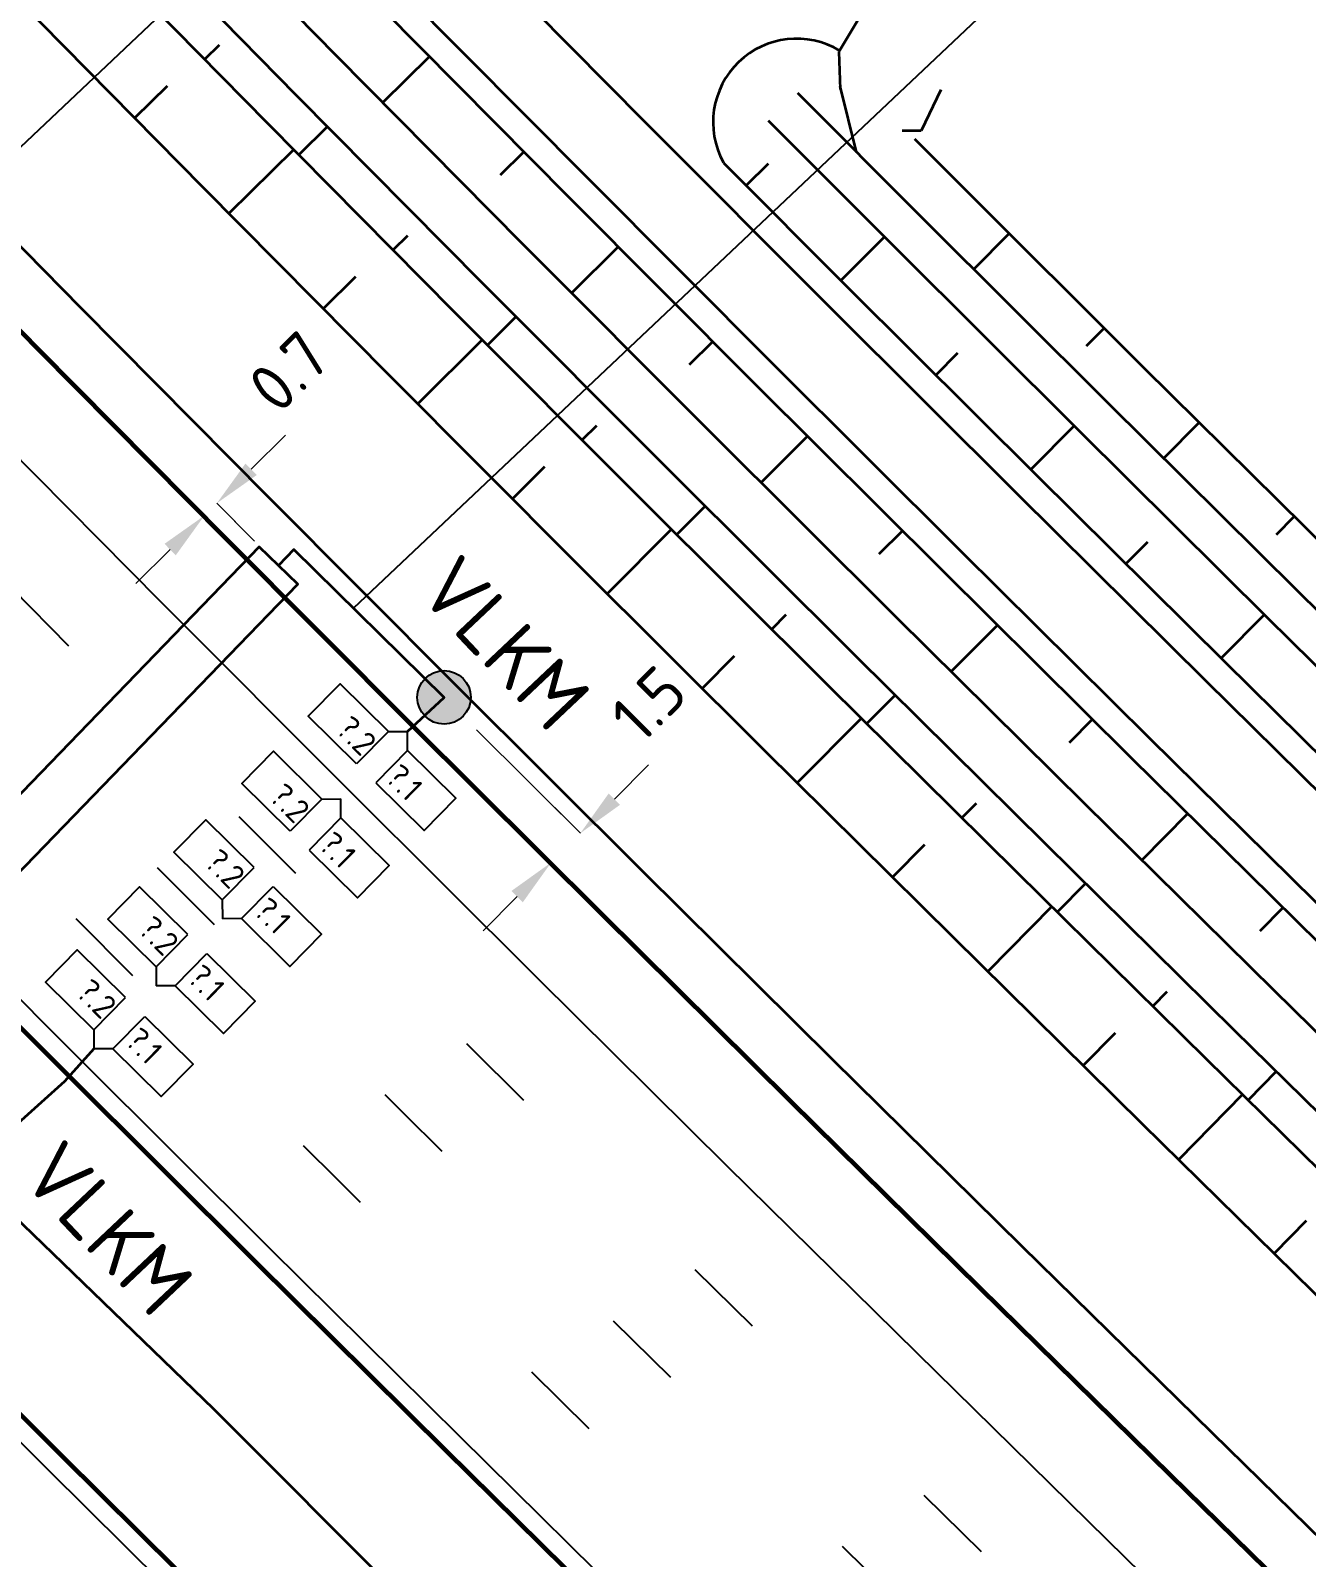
# Model space of a CAD drawing. Header units: metres. Extents: x 134219 to 139178, y 438661 to 444352.
# Drawn here: x 137011.4 to 137059, y 440710.2 to 440767.2 of the extents above; entities that cross this region are included whole.
import ezdxf
from ezdxf.enums import TextEntityAlignment as Align

# ---------------------------------------------------------------- set-up
doc = ezdxf.new("R2010")
doc.units = ezdxf.units.M
doc.linetypes.add('13strp', pattern=[4, 1, -3])
doc.linetypes.add('39strp', pattern=[12, 3, -9])
doc.layers.get('DEFPOINTS').update_dxf_attribs({"color": 193})
for name, color, linetype, lineweight in [('N-WE-KL-ET_HULPSTUK_MOF-S', 10, 'Continuous', 25), ('N-WE-KL-ET_LS_HULPSTUK_MOF-T18', 10, 'Continuous', 18), ('N-WE-KL-ET_LS_HULPSTUK_MOF-T25', 7, 'Continuous', 25), ('N-WE-KL-ET_LS_OV_KABEL-G', 10, 'KL-LS-OV-N', 35), ('N-WE-KL-ET_LS_OV_KABEL-M', 7, 'Continuous', 18), ('N-WE-KL-ET_MANTELBUIS-G', 10, 'Continuous', 35), ('N-WE-KL-MONITORING-T18', 1, 'Continuous', 25), ('N-WE-VW-VS-S', 160, 'Continuous', 25), ('N-WE-VW-VS-T18', 10, 'Continuous', 18), ('N-WE-VW-VS-T25', 7, 'Continuous', 25), ('Utd-ondergr-nw', 8, '13strp', 35), ('X-XX-AL-AANPIJLING-S', 7, 'Continuous', 25)]:
    doc.layers.add(name, color=color, linetype=linetype, lineweight=lineweight)
doc.layers.add('N-WE-KL-MONITORING-T25', color=2, linetype='Continuous')
doc.layers.add('Utd-weg-nw', color=8, linetype='Continuous')
doc.styles.add('ISO18', font='NLCS-ISO.ttf')
doc.styles.add('ISO25', font='NLCS-ISO.ttf')
doc.styles.add('NLCS-ISO', font='NLCS-ISO.ttf')
doc.styles.add('NLCS_18', font='NLCS-ISO.ttf', dxfattribs={"height": 1.8})
doc.linetypes.add('KL-LS-OV-N', pattern='A,4,-1,[103,NLCS.SHX,S=0.75,R=0,X=0,Y=0],-1,4,-1.5,["0V",Standard,S=1,R=0,X=0,Y=-0.5],-3', length=14.5)
doc.dimstyles.new('NLCS_t18_pijl_Dimension_l3_h1', dxfattribs={"dimtxt": 1.8, "dimasz": 1.8, "dimexe": 2, "dimexo": 2, "dimgap": 0.7, "dimtad": 1, "dimdec": 1, "dimzin": 0, "dimdsep": 46, "dimtxsty": 'NLCS_18', "dimcen": 2.5, "dimdle": 2, "dimclrd": 256, "dimclre": 256, "dimclrt": 256, "dimadec": 1, "dimazin": 0, "dimtfac": 1, "dimtdec": 1, "dimtofl": 0, "dimtmove": 1, "dimatfit": 0, "dimfxl": 0, "dimtolj": 1, "dimtzin": 0, "dimlwd": 18, "dimlwe": 18, "dimarcsym": 0})

# ---------------------------------------------------------------- blocks, each defined once
blk = doc.blocks.new('SVW-TDI_HULP_DETECTIELUS-SO')
blk.add_line((0.5, 0.5), (0, 0))
at = {"color": 0, "linetype": 'ByBlock'}
blk.add_lwpolyline([(0.5, 2.192), (3.038, 2.192), (3.038, 0.5), (0.5, 0.5)], close=True, dxfattribs=at)
at = {"layer": 'N-WE-VW-VS-T18', "linetype": 'ByBlock', "style": 'NLCS-ISO', "flags": 1}
for tag, p in [('OMSCHRIJVING_LEGENDA', (7.741, -6.192)), ('NABIJ_PORTAAL', (7.741, -9.976)), ('LOCATIE', (7.741, -13.761)), ('RIJSTROKEN', (7.741, -17.545)), ('OVERIGE_OPMERKING(EN)_1', (7.741, -21.33)), ('OVERIGE_OPMERKING(EN)_2', (7.741, -25.114))]:
    blk.add_attdef(tag, p, '', height=1.8, dxfattribs=at)
at = {"layer": 'N-WE-VW-VS-T25', "linetype": 'ByBlock', "style": 'NLCS-ISO'}
blk.add_attdef('LUSNUMMER', text='', height=1.8, dxfattribs=at).set_placement((2.264, 1.346), align=Align.MIDDLE)
blk = doc.blocks.new('SKL-ET_HULP_VERGROTELUSKOPPELMOF-SO')
at = {"ltscale": 10}
h = blk.add_hatch(color=256, dxfattribs=at)
edge = h.paths.add_edge_path()
edge.add_arc((0, 0), 1, 0, 360)
blk.add_circle((0, 0), 1)
at = {"layer": 'N-WE-KL-ET_LS_HULPSTUK_MOF-T18', "style": 'NLCS-ISO', "flags": 1}
for tag, p in [('OMSCHRIJVING_LEGENDA', (0, -8.431)), ('CONSTRUCTIENUMMER', (0, -12.215)), ('LOCATIE', (0, -16)), ('AANTAL_LUSPAREN', (0, -19.784)), ('POSITIE_X', (0, -23.569)), ('POSITIE_Y', (0, -27.353)), ('OVERIGE_OPMERKING(EN)_1', (0, -31.138)), ('OVERIGE_OPMERKING(EN)_2', (0, -34.922))]:
    blk.add_attdef(tag, p, '', height=1.8, dxfattribs=at)
at = {"layer": 'N-WE-KL-ET_LS_HULPSTUK_MOF-T25', "style": 'NLCS-ISO'}
blk.add_attdef('SOORT_MOF', (0, 2.715), '', height=2.25, dxfattribs=at)
blk = doc.blocks.new('*D427')
at = {"layer": 'DEFPOINTS', "color": 0, "transparency": 16777216}
for p in [(137018.333, 440749.587), (137018.333, 440749.587), (137017.866, 440749.124)]:
    blk.add_point(p, dxfattribs=at)
at = {"layer": 'N-WE-KL-ET_LS_OV_KABEL-M', "linetype": 'Continuous', "lineweight": 18, "transparency": 16777216}
for p, q in [((137019.612, 440750.854), (137020.891, 440752.121)), ((137016.588, 440747.857), (137015.309, 440746.59))]:
    blk.add_line(p, q, dxfattribs=at)
at = {"layer": 'N-WE-KL-ET_LS_OV_KABEL-M', "lineweight": 18, "transparency": 16777216}
for p, q in [((137018.333, 440749.587), (137019.741, 440748.166)), ((137017.866, 440749.124), (137019.274, 440747.703))]:
    blk.add_line(p, q, dxfattribs=at)
at = {"layer": 'N-WE-KL-ET_LS_OV_KABEL-M', "transparency": 16777216}
for points in [[(137019.401, 440751.067), (137019.823, 440750.64), (137018.333, 440749.587)], [(137016.377, 440748.07), (137016.799, 440747.644), (137017.866, 440749.124)]]:
    blk.add_solid(points, dxfattribs=at)
at = {"layer": 'N-WE-KL-ET_LS_OV_KABEL-M', "transparency": 16777216, "insert": (137021.015, 440754.496), "char_height": 1.8, "attachment_point": 5, "rotation": 44.7378, "style": 'NLCS_18'}
blk.add_mtext('\\A1;0.7', dxfattribs=at)
blk = doc.blocks.new('*D428')
at = {"layer": 'DEFPOINTS', "color": 0, "transparency": 16777216}
for p in [(137031.902, 440737.265), (137031.902, 440737.265), (137030.812, 440736.172)]:
    blk.add_point(p, dxfattribs=at)
at = {"layer": 'N-WE-KL-ET_LS_OV_KABEL-M', "linetype": 'Continuous', "lineweight": 18, "transparency": 16777216}
for p, q in [((137033.173, 440738.539), (137034.444, 440739.814)), ((137029.541, 440734.897), (137028.27, 440733.623))]:
    blk.add_line(p, q, dxfattribs=at)
at = {"layer": 'N-WE-KL-ET_LS_OV_KABEL-M', "lineweight": 18, "transparency": 16777216}
for p, q in [((137031.902, 440737.265), (137030.486, 440738.677)), ((137030.812, 440736.172), (137029.396, 440737.584))]:
    blk.add_line(p, q, dxfattribs=at)
at = {"layer": 'N-WE-KL-ET_LS_OV_KABEL-M', "transparency": 16777216}
for points in [[(137032.96, 440738.751), (137033.385, 440738.327), (137031.902, 440737.265)], [(137029.329, 440735.109), (137029.753, 440734.686), (137030.812, 440736.172)]]:
    blk.add_solid(points, dxfattribs=at)
at = {"layer": 'N-WE-KL-ET_LS_OV_KABEL-M', "transparency": 16777216, "insert": (137034.453, 440742.089), "char_height": 1.8, "attachment_point": 5, "rotation": 45.0799, "style": 'NLCS_18'}
blk.add_mtext('\\A1;1.5', dxfattribs=at)

msp = doc.modelspace()

# ---------------------------------------------------------------- linework, layer by layer
at = {"layer": 'N-WE-KL-ET_LS_OV_KABEL-G', "flags": 128}
for points, elevation in [([(136819.35, 440950.585), (136821.051, 440948.586), (136828.879, 440937.153), (136829.922, 440933.795), (136852.166, 440902.79), (136863.019, 440888.623), (136874.244, 440874.129), (136890.364, 440853.926), (136896.642, 440846.249), (136905.727, 440835.285), (136923.844, 440814.259), (136934.514, 440801.848), (136935.382, 440801.406), (136936.753, 440799.318), (136946.53, 440788.777), (136967.513, 440766.36), (136977.991, 440755.7), (136987.549, 440745.882), (136992.441, 440740.993), (137003.776, 440729.752), (137003.387, 440729.447), (137003.557, 440729.28), (137003.938, 440729.548), (137018.205, 440715.769), (137025.25, 440708.723), (137026.349, 440708.033), (137027.586, 440706.355), (137047.059, 440687.542), (137071.772, 440663.407), (137093.261, 440642.582), (137096.617, 440639.41), (137121.217, 440615.201), (137152.815, 440584.311), (137154.947, 440582.599), (137155.079, 440582.449), (137155.093, 440582.461), (137156.243, 440581.275), (137160.987, 440576.496)], 0.838), ([(137025.447, 440741.063), (137026.814, 440742.338), (137021.207, 440747.855), (137020.635, 440747.264)], 1.405), ([(137013.741, 440729.217), (137012.645, 440727.991), (137009.388, 440725.066), (137008.969, 440724.69)], 1.801)]:
    msp.add_lwpolyline(points, dxfattribs=dict(at, elevation=elevation))
at = {"layer": 'N-WE-KL-ET_LS_OV_KABEL-M'}
for points in [[(137019.648, 440748.26), (137018.333, 440749.587)], [(137028.028, 440741.128), (137031.902, 440737.265)]]:
    msp.add_lwpolyline(points, dxfattribs=at)
at = {"layer": 'N-WE-KL-ET_MANTELBUIS-G', "flags": 128}
msp.add_lwpolyline([(137007.524, 440732.271), (137021.354, 440746.569), (137019.916, 440747.959), (137006.086, 440733.661)], close=True, dxfattribs=at)
at = {"layer": 'Utd-ondergr-nw', "linetype": 'Continuous'}
for p, q in [((137042.37, 440767.805), (137041.556, 440766.435)), ((137041.556, 440766.435), (137041.607, 440765.046)), ((137045.355, 440765.018), (137044.624, 440763.487)), ((137044.624, 440763.487), (137043.915, 440763.487)), ((137046.586, 440758.322), (137047.915, 440759.656)), ((137050.793, 440755.46), (137051.458, 440756.127)), ((137053.68, 440751.266), (137055.006, 440752.604)), ((137057.895, 440748.416), (137058.557, 440749.085))]:
    msp.add_line(p, q, dxfattribs=at)
at = {"layer": 'Utd-ondergr-nw', "linetype": 'Continuous', "flags": 128}
for points in [[(136957.219, 440825.702), (136963.753, 440818.416), (136970.336, 440811.175), (136971.9, 440809.469), (136976.969, 440803.975), (136983.657, 440796.808), (136990.396, 440789.671), (136997.183, 440782.563), (137004.016, 440775.481), (137010.891, 440768.423), (137017.806, 440761.385), (137024.758, 440754.365), (137031.744, 440747.362), (137038.762, 440740.371), (137045.807, 440733.391), (137052.878, 440726.418), (137059.972, 440719.45), (137067.086, 440712.485), (137074.217, 440705.518), (137075.646, 440704.124), (137081.363, 440698.548), (137087.827, 440692.248), (137088.521, 440691.572)], [(136967.39, 440821.7), (136973.951, 440814.483), (136975.509, 440812.783), (136980.562, 440807.307), (136987.229, 440800.162), (136993.949, 440793.046), (137000.718, 440785.957), (137007.534, 440778.892), (137014.394, 440771.849), (137021.294, 440764.826), (137028.233, 440757.82), (137035.208, 440750.828), (137042.215, 440743.847), (137049.251, 440736.876), (137056.315, 440729.91), (137063.403, 440722.949)], [(136966.276, 440820.695), (136972.844, 440813.471), (136974.405, 440811.768), (136979.462, 440806.287), (136986.136, 440799.135), (136992.861, 440792.013), (136999.636, 440784.918), (137006.457, 440777.848), (137013.321, 440770.8), (137020.227, 440763.773), (137027.17, 440756.762), (137034.148, 440749.767), (137041.158, 440742.783), (137048.197, 440735.809), (137055.263, 440728.841), (137062.353, 440721.878)], [(136981.804, 440818.561), (136986.828, 440813.117), (136993.459, 440806.01), (137000.145, 440798.93), (137006.882, 440791.874), (137013.669, 440784.84), (137020.501, 440777.825), (137027.377, 440770.827), (137034.294, 440763.844), (137041.248, 440756.872), (137048.237, 440749.909), (137055.258, 440742.953), (137062.308, 440736.001), (137069.385, 440729.05), (137076.486, 440722.097), (137083.608, 440715.14), (137084.705, 440714.069), (137085.124, 440713.67), (137085.869, 440713.003), (137086.64, 440712.367), (137087.436, 440711.761), (137088.256, 440711.189), (137088.303, 440711.157)], [(136979.594, 440816.532), (136984.628, 440811.077), (136991.272, 440803.957), (136997.969, 440796.864), (137004.718, 440789.797), (137011.515, 440782.752), (137018.357, 440775.727), (137025.242, 440768.72), (137032.166, 440761.729), (137039.127, 440754.75), (137046.122, 440747.781), (137053.149, 440740.82), (137060.204, 440733.863)], [(136975.5, 440815.901), (136977.056, 440814.203), (136982.102, 440808.734), (136988.76, 440801.599), (136995.471, 440794.492), (137002.233, 440787.411), (137009.041, 440780.354), (137015.895, 440773.318), (137022.789, 440766.301), (137029.723, 440759.3), (137036.692, 440752.313), (137043.695, 440745.337), (137050.727, 440738.369), (137057.788, 440731.407), (137064.873, 440724.448)], [(136978.857, 440815.856), (136983.895, 440810.397), (136990.543, 440803.272), (136997.244, 440796.176), (137003.996, 440789.104), (137010.797, 440782.056), (137017.642, 440775.028), (137024.53, 440768.018), (137031.457, 440761.024), (137038.42, 440754.043), (137045.418, 440747.072), (137052.446, 440740.108), (137059.503, 440733.15)], [(136958.999, 440814.124), (136965.611, 440806.851), (136967.182, 440805.137), (136972.273, 440799.62), (136978.987, 440792.424), (136985.751, 440785.261), (136992.562, 440778.128), (136999.417, 440771.023), (137006.313, 440763.943), (137013.247, 440756.886), (137020.216, 440749.85), (137027.217, 440742.831), (137034.247, 440735.827), (137041.305, 440728.835), (137048.386, 440721.852), (137055.488, 440714.877), (137062.608, 440707.905), (137069.744, 440700.934), (137076.892, 440693.962), (137083.357, 440687.661), (137084.05, 440686.985), (137091.212, 440680.006), (137098.373, 440673.026)], [(136957.329, 440812.616), (136963.951, 440805.332), (136965.524, 440803.615), (136970.623, 440798.09), (136977.347, 440790.884), (136984.12, 440783.711), (136990.939, 440776.57), (136997.802, 440769.457), (137004.705, 440762.37), (137011.645, 440755.306), (137018.62, 440748.263), (137025.626, 440741.239), (137032.662, 440734.23), (137039.723, 440727.234), (137046.808, 440720.249), (137053.912, 440713.27), (137061.035, 440706.296), (137068.172, 440699.324), (137075.321, 440692.351), (137081.786, 440686.049), (137082.48, 440685.374), (137089.641, 440678.394), (137096.803, 440671.415)], [(136957.381, 440812.663), (136964.003, 440805.379), (136965.576, 440803.663), (136970.674, 440798.137), (136977.398, 440790.932), (136984.17, 440783.759), (136990.99, 440776.618), (136997.852, 440769.505), (137004.755, 440762.419), (137011.695, 440755.355), (137018.67, 440748.313), (137025.676, 440741.289), (137032.711, 440734.28), (137039.772, 440727.284), (137046.857, 440720.299), (137053.961, 440713.32), (137061.084, 440706.346), (137068.221, 440699.374), (137075.37, 440692.401), (137081.835, 440686.1), (137082.529, 440685.424), (137089.69, 440678.444), (137096.852, 440671.465)], [(136957.189, 440785.633), (136963.99, 440778.345), (136970.836, 440771.095), (136977.723, 440763.883), (136984.649, 440756.704), (136991.61, 440749.557), (136998.604, 440742.44), (137005.627, 440735.348), (137012.677, 440728.28), (137019.751, 440721.233), (137026.846, 440714.204), (137033.958, 440707.19), (137041.086, 440700.189), (137048.226, 440693.198), (137055.376, 440686.214), (137062.533, 440679.233), (137069, 440672.93)], [(136957.241, 440785.681), (136964.041, 440778.393), (136970.886, 440771.144), (136977.773, 440763.931), (136984.699, 440756.753), (136991.66, 440749.606), (136998.654, 440742.489), (137005.677, 440735.397), (137012.727, 440728.33), (137019.8, 440721.283), (137026.895, 440714.254), (137034.007, 440707.24), (137041.135, 440700.239), (137048.275, 440693.248), (137055.425, 440686.264), (137062.582, 440679.283), (137069.049, 440672.98)], [(136956.532, 440771.343), (136963.418, 440764.051), (136970.343, 440756.798), (136977.304, 440749.583), (136984.298, 440742.403), (136991.321, 440735.255), (136998.372, 440728.136), (137005.446, 440721.044), (137012.541, 440713.975), (137019.655, 440706.928), (137026.783, 440699.899), (137033.924, 440692.885), (137041.074, 440685.884), (137048.231, 440678.893), (137049.663, 440677.495), (137055.392, 440671.908)], [(136956.583, 440771.391), (136963.469, 440764.099), (136970.393, 440756.847), (136977.354, 440749.632), (136984.348, 440742.452), (136991.371, 440735.304), (136998.422, 440728.185), (137005.496, 440721.093), (137012.591, 440714.025), (137019.704, 440706.978), (137026.832, 440699.949), (137033.973, 440692.935), (137041.123, 440685.934), (137048.28, 440678.943), (137049.711, 440677.545), (137055.44, 440671.958)], [(137018.414, 440766.688), (137017.879, 440766.162)], [(137024.53, 440764.544), (137026.269, 440766.262)], [(137016.48, 440765.161), (137015.268, 440763.969)], [(137040.004, 440764.908), (137044.637, 440760.264), (137051.616, 440753.311), (137058.628, 440746.364), (137065.26, 440739.824)], [(137038.916, 440763.875), (137043.577, 440759.203), (137050.559, 440752.247), (137057.574, 440745.297), (137064.203, 440738.76)], [(137022.458, 440763.652), (137021.39, 440762.598)], [(137044.378, 440763.189), (137045.968, 440761.596), (137052.943, 440754.647), (137059.952, 440747.703), (137066.587, 440741.161)], [(137021.2, 440762.79), (137018.781, 440760.401)], [(137028.919, 440761.849), (137029.787, 440762.71)], [(137037.251, 440762.294), (137041.954, 440757.579), (137048.941, 440750.619), (137055.961, 440743.665), (137062.587, 440737.131)], [(137038.908, 440762.258), (137038.096, 440761.448)], [(137025.443, 440759.571), (137024.911, 440759.043)], [(137031.58, 440757.439), (137033.312, 440759.164)], [(137043.252, 440759.528), (137041.629, 440757.905)], [(137023.511, 440758.041), (137022.304, 440756.844)], [(137029.499, 440756.551), (137028.436, 440755.493)], [(137028.24, 440755.689), (137025.83, 440753.291)], [(137035.978, 440754.76), (137036.843, 440755.624)], [(137045.983, 440755.186), (137045.173, 440754.373)], [(137032.499, 440752.481), (137031.969, 440751.951)], [(137050.335, 440752.47), (137048.718, 440750.842)], [(137038.654, 440750.359), (137040.38, 440752.09)], [(137030.568, 440750.948), (137029.366, 440749.746)], [(137036.565, 440749.475), (137035.506, 440748.414)], [(137035.306, 440748.612), (137032.904, 440746.206)], [(137043.06, 440747.694), (137043.923, 440748.561)], [(137053.079, 440748.135), (137052.271, 440747.32)], [(137057.438, 440745.431), (137055.825, 440743.799)], [(137039.578, 440745.415), (137039.049, 440744.883)], [(137045.749, 440743.302), (137047.47, 440745.038)], [(137037.649, 440743.879), (137036.45, 440742.674)], [(137043.654, 440742.422), (137042.597, 440741.357)], [(137042.394, 440741.558), (137039.999, 440739.145)], [(137050.163, 440740.65), (137051.022, 440741.519)], [(137046.678, 440738.37), (137046.15, 440737.836)], [(137052.862, 440736.265), (137054.579, 440738.005)], [(137044.75, 440736.831), (137043.554, 440735.623)], [(137050.761, 440735.387), (137049.707, 440734.32)], [(137049.501, 440734.523), (137047.112, 440732.104)], [(137057.282, 440733.623), (137058.139, 440734.494)], [(137053.795, 440731.342), (137053.269, 440730.808)], [(137051.868, 440729.802), (137050.675, 440728.591)], [(137057.885, 440728.369), (137056.833, 440727.299)], [(137056.624, 440727.504), (137054.24, 440725.08)], [(137059, 440722.788), (137057.809, 440721.574)]]:
    msp.add_lwpolyline(points, dxfattribs=at)
at = {"layer": 'Utd-ondergr-nw', "linetype": 'Continuous'}
msp.add_lwpolyline([(137042.217, 440762.69), (137041.603, 440765.159)], dxfattribs=at)
msp.add_arc((137039.976, 440763.808), 3.12, 58.9755, 208.8554, dxfattribs=at)
at = {"layer": 'Utd-weg-nw', "linetype": '39strp', "flags": 128}
for points in [[(136432.6, 441598.448), (136437.875, 441589.952), (136443.15, 441581.457), (136448.425, 441572.961), (136453.7, 441564.465), (136458.975, 441555.97), (136464.25, 441547.474), (136469.524, 441538.979), (136474.799, 441530.483), (136480.074, 441521.988), (136485.349, 441513.492), (136490.624, 441504.996), (136495.899, 441496.501), (136501.174, 441488.005), (136506.449, 441479.51), (136511.724, 441471.014), (136516.999, 441462.518), (136522.274, 441454.023), (136527.549, 441445.527), (136532.824, 441437.032), (136538.099, 441428.536), (136543.374, 441420.04), (136548.649, 441411.545), (136553.923, 441403.049), (136559.198, 441394.554), (136564.473, 441386.058), (136569.748, 441377.562), (136575.023, 441369.067), (136580.298, 441360.571), (136585.573, 441352.076), (136590.848, 441343.58), (136596.123, 441335.085), (136601.398, 441326.589), (136606.673, 441318.093), (136611.948, 441309.598), (136617.223, 441301.102), (136622.498, 441292.607), (136627.773, 441284.111), (136633.047, 441275.615), (136638.322, 441267.12), (136643.597, 441258.624), (136648.872, 441250.129), (136654.147, 441241.633), (136659.422, 441233.137), (136664.697, 441224.642), (136669.972, 441216.146), (136675.247, 441207.651), (136680.522, 441199.155), (136685.797, 441190.659), (136691.072, 441182.164), (136696.347, 441173.668), (136701.622, 441165.173), (136706.897, 441156.677), (136712.172, 441148.182), (136717.446, 441139.686), (136722.721, 441131.19), (136727.996, 441122.695), (136733.271, 441114.199), (136738.546, 441105.704), (136743.821, 441097.208), (136748.271, 441090.042), (136749.096, 441088.712), (136754.37, 441080.221), (136759.644, 441071.738), (136764.921, 441063.265), (136770.206, 441054.804), (136775.502, 441046.357), (136780.811, 441037.927), (136786.138, 441029.515), (136791.485, 441021.125), (136796.856, 441012.757), (136802.255, 441004.415), (136807.683, 440996.1), (136813.145, 440987.815), (136818.643, 440979.562), (136824.181, 440971.344), (136829.762, 440963.163), (136835.388, 440955.021), (136838.277, 440950.883), (136841.064, 440946.92), (136846.793, 440938.858), (136852.575, 440930.834), (136858.411, 440922.849), (136864.3, 440914.903), (136870.242, 440906.996), (136876.236, 440899.13), (136882.283, 440891.303), (136888.382, 440883.517), (136894.532, 440875.772), (136900.734, 440868.068), (136906.988, 440860.405), (136913.292, 440852.784), (136919.647, 440845.206), (136926.052, 440837.67), (136932.507, 440830.177), (136939.012, 440822.727), (136945.567, 440815.32), (136952.171, 440807.958), (136958.824, 440800.64), (136960.405, 440798.915), (136965.526, 440793.364), (136972.28, 440786.127), (136979.08, 440778.925), (136985.925, 440771.757), (136992.812, 440764.619), (136999.737, 440757.509), (137006.698, 440750.425), (137013.691, 440743.364), (137020.714, 440736.323), (137027.764, 440729.3), (137034.838, 440722.291), (137041.933, 440715.295), (137049.047, 440708.308), (137056.176, 440701.327), (137063.318, 440694.35), (137070.47, 440687.374), (137076.936, 440681.072), (137077.629, 440680.396), (137084.79, 440673.417), (137091.952, 440666.438), (137099.113, 440659.458), (137106.275, 440652.479), (137113.436, 440645.499), (137118.449, 440640.613), (137120.598, 440638.52), (137127.759, 440631.54), (137134.921, 440624.561), (137142.082, 440617.581), (137149.244, 440610.602), (137156.405, 440603.622), (137163.567, 440596.643), (137170.728, 440589.663), (137177.89, 440582.684), (137185.051, 440575.704), (137192.213, 440568.725), (137199.374, 440561.745), (137206.536, 440554.766), (137213.697, 440547.786), (137220.859, 440540.807), (137228.02, 440533.827), (137235.182, 440526.848), (137242.343, 440519.868), (137249.504, 440512.889), (137256.666, 440505.909), (137263.827, 440498.93), (137270.989, 440491.95), (137278.15, 440484.971), (137285.312, 440477.991), (137292.473, 440471.012), (137299.635, 440464.032), (137306.796, 440457.053), (137313.958, 440450.074), (137321.119, 440443.094), (137328.281, 440436.115), (137335.442, 440429.135), (137342.604, 440422.156), (137349.765, 440415.176), (137356.927, 440408.197), (137358.552, 440406.612)], [(136429.626, 441596.602), (136434.901, 441588.106), (136440.176, 441579.61), (136445.451, 441571.115), (136450.726, 441562.619), (136456.001, 441554.124), (136461.276, 441545.628), (136466.551, 441537.132), (136471.826, 441528.637), (136477.101, 441520.141), (136482.376, 441511.646), (136487.651, 441503.15), (136492.926, 441494.655), (136498.201, 441486.159), (136503.476, 441477.663), (136508.751, 441469.168), (136514.025, 441460.672), (136519.3, 441452.177), (136524.575, 441443.681), (136529.85, 441435.185), (136535.125, 441426.69), (136540.4, 441418.194), (136545.675, 441409.699), (136550.95, 441401.203), (136556.225, 441392.707), (136561.5, 441384.212), (136566.775, 441375.716), (136572.05, 441367.221), (136577.325, 441358.725), (136582.6, 441350.229), (136587.875, 441341.734), (136593.149, 441333.238), (136598.424, 441324.743), (136603.699, 441316.247), (136608.974, 441307.752), (136614.249, 441299.256), (136619.524, 441290.76), (136624.799, 441282.265), (136630.074, 441273.769), (136635.349, 441265.274), (136640.624, 441256.778), (136645.899, 441248.282), (136651.174, 441239.787), (136656.449, 441231.291), (136661.724, 441222.796), (136666.999, 441214.3), (136672.274, 441205.804), (136677.548, 441197.309), (136682.823, 441188.813), (136688.098, 441180.318), (136693.373, 441171.822), (136698.648, 441163.326), (136703.923, 441154.831), (136709.198, 441146.335), (136714.473, 441137.84), (136719.748, 441129.344), (136725.023, 441120.849), (136730.298, 441112.353), (136735.573, 441103.857), (136740.848, 441095.362), (136745.297, 441088.196), (136746.123, 441086.866), (136751.397, 441078.374), (136756.672, 441069.889), (136761.952, 441061.412), (136767.239, 441052.947), (136772.538, 441044.495), (136777.852, 441036.058), (136783.184, 441027.639), (136788.537, 441019.239), (136793.914, 441010.862), (136799.32, 441002.508), (136804.756, 440994.181), (136810.227, 440985.882), (136815.735, 440977.614), (136821.284, 440969.38), (136826.876, 440961.182), (136832.515, 440953.022), (136835.411, 440948.874), (136838.204, 440944.902), (136843.946, 440936.821), (136849.743, 440928.778), (136855.592, 440920.774), (136861.495, 440912.81), (136867.451, 440904.884), (136873.459, 440896.999), (136879.52, 440889.154), (136885.634, 440881.35), (136891.799, 440873.586), (136898.015, 440865.864), (136904.283, 440858.183), (136910.602, 440850.544), (136916.972, 440842.948), (136923.393, 440835.394), (136929.863, 440827.884), (136936.384, 440820.416), (136942.954, 440812.992), (136949.573, 440805.612), (136956.242, 440798.277), (136957.826, 440796.548), (136962.96, 440790.984), (136969.728, 440783.731), (136976.542, 440776.515), (136983.4, 440769.333), (136990.299, 440762.182), (136997.235, 440755.061), (137004.206, 440747.967), (137011.209, 440740.896), (137018.24, 440733.847), (137025.297, 440726.816), (137032.378, 440719.802), (137039.478, 440712.8), (137046.596, 440705.809), (137053.729, 440698.825), (137060.873, 440691.846), (137068.027, 440684.868), (137074.493, 440678.566), (137075.186, 440677.89), (137082.348, 440670.91), (137089.509, 440663.931), (137096.671, 440656.952), (137103.832, 440649.972), (137110.994, 440642.993), (137116.007, 440638.107), (137118.155, 440636.013), (137125.316, 440629.034), (137132.478, 440622.054), (137139.639, 440615.075), (137146.801, 440608.095), (137153.962, 440601.116), (137161.124, 440594.136), (137168.285, 440587.157), (137175.447, 440580.177), (137182.608, 440573.198), (137189.77, 440566.218), (137196.931, 440559.239), (137204.093, 440552.259), (137211.254, 440545.28), (137218.416, 440538.3), (137225.577, 440531.321), (137232.739, 440524.341), (137239.9, 440517.362), (137247.062, 440510.382), (137254.223, 440503.403), (137261.385, 440496.423), (137268.546, 440489.444), (137275.708, 440482.464), (137282.869, 440475.485), (137290.031, 440468.505), (137297.192, 440461.526), (137304.353, 440454.546), (137311.515, 440447.567), (137318.676, 440440.588), (137325.838, 440433.608), (137332.999, 440426.629), (137340.161, 440419.649), (137347.322, 440412.67), (137354.484, 440405.69), (137356.11, 440404.106)], [(136426.653, 441594.755), (136431.928, 441586.26), (136437.203, 441577.764), (136442.478, 441569.269), (136447.753, 441560.773), (136453.028, 441552.277), (136458.303, 441543.782), (136463.578, 441535.286), (136468.853, 441526.791), (136474.127, 441518.295), (136479.402, 441509.799), (136484.677, 441501.304), (136489.952, 441492.808), (136495.227, 441484.313), (136500.502, 441475.817), (136505.777, 441467.322), (136511.052, 441458.826), (136516.327, 441450.33), (136521.602, 441441.835), (136526.877, 441433.339), (136532.152, 441424.844), (136537.427, 441416.348), (136542.702, 441407.852), (136547.977, 441399.357), (136553.251, 441390.861), (136558.526, 441382.366), (136563.801, 441373.87), (136569.076, 441365.374), (136574.351, 441356.879), (136579.626, 441348.383), (136584.901, 441339.888), (136590.176, 441331.392), (136595.451, 441322.896), (136600.726, 441314.401), (136606.001, 441305.905), (136611.276, 441297.41), (136616.551, 441288.914), (136621.826, 441280.419), (136627.101, 441271.923), (136632.376, 441263.427), (136637.65, 441254.932), (136642.925, 441246.436), (136648.2, 441237.941), (136653.475, 441229.445), (136658.75, 441220.949), (136664.025, 441212.454), (136669.3, 441203.958), (136674.575, 441195.463), (136679.85, 441186.967), (136685.125, 441178.471), (136690.4, 441169.976), (136695.675, 441161.48), (136700.95, 441152.985), (136706.225, 441144.489), (136711.5, 441135.993), (136716.774, 441127.498), (136722.049, 441119.002), (136727.324, 441110.507), (136732.599, 441102.011), (136737.874, 441093.516), (136742.324, 441086.349), (136743.149, 441085.02), (136748.424, 441076.527), (136753.7, 441068.04), (136758.982, 441059.56), (136764.272, 441051.091), (136769.575, 441042.633), (136774.893, 441034.189), (136780.229, 441025.762), (136785.588, 441017.354), (136790.972, 441008.966), (136796.385, 441000.601), (136801.83, 440992.261), (136807.309, 440983.949), (136812.827, 440975.666), (136818.387, 440967.416), (136823.991, 440959.201), (136829.642, 440951.023), (136832.545, 440946.866), (136835.344, 440942.884), (136841.1, 440934.784), (136846.91, 440926.722), (136852.773, 440918.7), (136858.69, 440910.716), (136864.66, 440902.772), (136870.683, 440894.869), (136876.758, 440887.005), (136882.885, 440879.182), (136889.065, 440871.4), (136895.296, 440863.66), (136901.579, 440855.961), (136907.913, 440848.305), (136914.298, 440840.69), (136920.733, 440833.119), (136927.219, 440825.59), (136933.755, 440818.105), (136940.341, 440810.664), (136946.976, 440803.267), (136953.66, 440795.914), (136955.248, 440794.181), (136960.394, 440788.605), (136967.176, 440781.336), (136974.004, 440774.105), (136980.875, 440766.909), (136987.786, 440759.746), (136994.734, 440752.614), (137001.715, 440745.509), (137008.726, 440738.429), (137015.766, 440731.371), (137022.831, 440724.333), (137029.917, 440717.312), (137037.023, 440710.305), (137044.146, 440703.31), (137051.282, 440696.322), (137058.428, 440689.341), (137065.583, 440682.362), (137072.05, 440676.059), (137072.743, 440675.383), (137079.905, 440668.404), (137087.066, 440661.424), (137094.228, 440654.445), (137101.389, 440647.466), (137108.551, 440640.486), (137113.564, 440635.6), (137115.712, 440633.507), (137122.874, 440626.527), (137130.035, 440619.548), (137137.197, 440612.568), (137144.358, 440605.589), (137151.52, 440598.609), (137158.681, 440591.63), (137165.843, 440584.65), (137173.004, 440577.671), (137180.166, 440570.691), (137187.327, 440563.712), (137194.488, 440556.732), (137201.65, 440549.753), (137208.811, 440542.773), (137215.973, 440535.794), (137223.134, 440528.814), (137230.296, 440521.835), (137237.457, 440514.855), (137244.619, 440507.876), (137251.78, 440500.896), (137258.942, 440493.917), (137266.103, 440486.937), (137273.265, 440479.958), (137280.426, 440472.978), (137287.588, 440465.999), (137294.749, 440459.019), (137301.911, 440452.04), (137309.072, 440445.06), (137316.234, 440438.081), (137323.395, 440431.102), (137330.557, 440424.122), (137337.718, 440417.143), (137344.88, 440410.163), (137352.041, 440403.184), (137353.667, 440401.599)]]:
    msp.add_lwpolyline(points, dxfattribs=at)
at = {"layer": 'Utd-weg-nw', "linetype": 'Continuous', "flags": 128}
for points in [[(136961.48, 440803.07), (136963.057, 440801.35), (136968.166, 440795.812), (136974.904, 440788.591), (136981.691, 440781.404), (136988.522, 440774.25), (136995.397, 440767.125), (137002.31, 440760.027), (137009.26, 440752.953), (137016.244, 440745.902), (137023.259, 440738.869), (137030.301, 440731.854), (137037.368, 440724.852), (137044.458, 440717.861), (137051.567, 440710.878), (137058.693, 440703.901), (137065.832, 440696.927), (137072.983, 440689.952), (137079.448, 440683.65), (137080.142, 440682.975), (137087.303, 440675.995), (137094.465, 440669.016)], [(136957.754, 440786.157), (136964.552, 440778.872), (136971.394, 440771.626), (136978.278, 440764.416), (136985.202, 440757.24), (136992.16, 440750.096), (136999.152, 440742.98), (137006.173, 440735.891), (137013.221, 440728.825), (137020.294, 440721.779), (137027.387, 440714.752), (137034.498, 440707.739), (137041.625, 440700.739), (137048.765, 440693.749), (137055.914, 440686.765), (137063.07, 440679.784), (137069.537, 440673.481)], [(136956.022, 440770.864), (136962.91, 440763.569), (136969.838, 440756.314), (136976.801, 440749.096), (136983.797, 440741.913), (136990.823, 440734.763), (136997.875, 440727.642), (137004.951, 440720.548), (137012.048, 440713.479), (137019.163, 440706.43), (137026.292, 440699.4), (137033.434, 440692.385), (137040.585, 440685.383), (137047.742, 440678.392), (137049.174, 440676.994), (137054.903, 440671.407)]]:
    msp.add_lwpolyline(points, dxfattribs=at)
at = {"layer": 'X-XX-AL-AANPIJLING-S'}
for p, q in [((136990.204, 440743.228), (137091.524, 440838.999)), ((137073.28, 440792.79), (137023.429, 440745.669))]:
    msp.add_line(p, q, dxfattribs=at)

# ---------------------------------------------------------------- block references
at = {"layer": 'N-WE-KL-ET_HULPSTUK_MOF-S'}
ref = msp.add_blockref('SKL-ET_HULP_VERGROTELUSKOPPELMOF-SO', (137026.814, 440742.338), dxfattribs=at)
ref.add_attrib('SOORT_MOF', 'VLKM', (137025.736, 440746.264), dxfattribs={"layer": 'N-WE-KL-MONITORING-T25', "height": 2.25, "rotation": 313.3873, "style": 'ISO25'})
ref = msp.add_blockref('SKL-ET_HULP_VERGROTELUSKOPPELMOF-SO', (137008.912, 440724.79, 1.865), dxfattribs=at)
ref.add_attrib('SOORT_MOF', 'VLKM', (137010.916, 440724.412, 1.865), dxfattribs={"layer": 'N-WE-KL-MONITORING-T25', "height": 2.25, "rotation": 313.3873, "style": 'ISO25'})
at = {"layer": 'N-WE-VW-VS-S'}
ref = msp.add_blockref('SVW-TDI_HULP_DETECTIELUS-SO', (137025.447, 440741.063, 1.405), dxfattribs=dict(at, rotation=135.3424851350088))
ref.add_attrib('LUSNUMMER', '?.2', dxfattribs={"layer": 'N-WE-KL-MONITORING-T18', "height": 0.9, "rotation": 315.3425, "style": 'ISO18'}).set_placement((137023.539, 440740.911, 1.405), align=Align.MIDDLE_CENTER)
ref = msp.add_blockref('SVW-TDI_HULP_DETECTIELUS-SO', (137025.447, 440741.063, 1.405), dxfattribs=dict(at, xscale=-1, rotation=135.3424851289963))
ref.add_attrib('LUSNUMMER', '?.1', dxfattribs={"layer": 'N-WE-KL-MONITORING-T18', "height": 0.9, "rotation": 315.3425, "style": 'ISO18'}).set_placement((137025.328, 440739.165, 1.405), align=Align.MIDDLE_CENTER)
ref = msp.add_blockref('SVW-TDI_HULP_DETECTIELUS-SO', (137022.96, 440738.546, 1.405), dxfattribs=dict(at, rotation=135.3424851350088))
ref.add_attrib('LUSNUMMER', '?.2', dxfattribs={"layer": 'N-WE-KL-MONITORING-T18', "height": 0.9, "rotation": 315.3425, "style": 'ISO18'}).set_placement((137021.051, 440738.393, 1.405), align=Align.MIDDLE_CENTER)
ref = msp.add_blockref('SVW-TDI_HULP_DETECTIELUS-SO', (137022.96, 440738.546, 1.405), dxfattribs=dict(at, xscale=-1, rotation=135.3424851289963))
ref.add_attrib('LUSNUMMER', '?.1', dxfattribs={"layer": 'N-WE-KL-MONITORING-T18', "height": 0.9, "rotation": 315.3425, "style": 'ISO18'}).set_placement((137022.841, 440736.647, 1.405), align=Align.MIDDLE_CENTER)
ref = msp.add_blockref('SVW-TDI_HULP_DETECTIELUS-SO', (137018.538, 440734.071, 1.405), dxfattribs=dict(at, xscale=-1, rotation=315.3424851359906))
ref.add_attrib('LUSNUMMER', '?.2', dxfattribs={"layer": 'N-WE-KL-MONITORING-T18', "height": 0.9, "rotation": 315.3425, "style": 'ISO18'}).set_placement((137018.633, 440735.945, 1.405), align=Align.MIDDLE_CENTER)
ref = msp.add_blockref('SVW-TDI_HULP_DETECTIELUS-SO', (137016.065, 440731.569, 1.405), dxfattribs=dict(at, xscale=-1, rotation=315.3424851359906))
ref.add_attrib('LUSNUMMER', '?.2', dxfattribs={"layer": 'N-WE-KL-MONITORING-T18', "height": 0.9, "rotation": 315.3425, "style": 'ISO18'}).set_placement((137016.16, 440733.443, 1.405), align=Align.MIDDLE_CENTER)
ref = msp.add_blockref('SVW-TDI_HULP_DETECTIELUS-SO', (137018.538, 440734.071, 1.405), dxfattribs=dict(at, rotation=315.3424851420031))
ref.add_attrib('LUSNUMMER', '?.1', dxfattribs={"layer": 'N-WE-KL-MONITORING-T18', "height": 0.9, "rotation": 315.3425, "style": 'ISO18'}).set_placement((137020.411, 440734.188, 1.405), align=Align.MIDDLE_CENTER)
ref = msp.add_blockref('SVW-TDI_HULP_DETECTIELUS-SO', (137013.741, 440729.217, 1.405), dxfattribs=dict(at, xscale=-1, rotation=315.3424851359906))
ref.add_attrib('LUSNUMMER', '?.2', dxfattribs={"layer": 'N-WE-KL-MONITORING-T18', "height": 0.9, "rotation": 315.3425, "style": 'ISO18'}).set_placement((137013.836, 440731.091, 1.405), align=Align.MIDDLE_CENTER)
ref = msp.add_blockref('SVW-TDI_HULP_DETECTIELUS-SO', (137016.065, 440731.569, 1.405), dxfattribs=dict(at, rotation=315.3424851420031))
ref.add_attrib('LUSNUMMER', '?.1', dxfattribs={"layer": 'N-WE-KL-MONITORING-T18', "height": 0.9, "rotation": 315.3425, "style": 'ISO18'}).set_placement((137017.939, 440731.686, 1.405), align=Align.MIDDLE_CENTER)
ref = msp.add_blockref('SVW-TDI_HULP_DETECTIELUS-SO', (137013.741, 440729.217, 1.405), dxfattribs=dict(at, rotation=315.3424851420031))
ref.add_attrib('LUSNUMMER', '?.1', dxfattribs={"layer": 'N-WE-KL-MONITORING-T18', "height": 0.9, "rotation": 315.3425, "style": 'ISO18'}).set_placement((137015.614, 440729.334, 1.405), align=Align.MIDDLE_CENTER)

# ---------------------------------------------------------------- dimensions: what is measured, and where the dimension line sits
at = {"layer": 'N-WE-KL-ET_LS_OV_KABEL-M'}
for base, p1, p2, angle, picture, middle in [((137018.333, 440749.587), (137017.866, 440749.124), (137018.333, 440749.587), 44.7378, '*D427', (137022.141, 440753.36)), ((137031.902, 440737.265), (137030.812, 440736.172), (137031.902, 440737.265), 45.0799, '*D428', (137035.586, 440740.959))]:
    dim = msp.add_linear_dim(base=base, p1=p1, p2=p2, angle=angle, dimstyle='NLCS_t18_pijl_Dimension_l3_h1', dxfattribs=at)
    dim.commit()
    dim.dimension.update_dxf_attribs({"geometry": picture, "text_midpoint": middle, "dimtype": 161})

doc.saveas('drawing.dxf')
